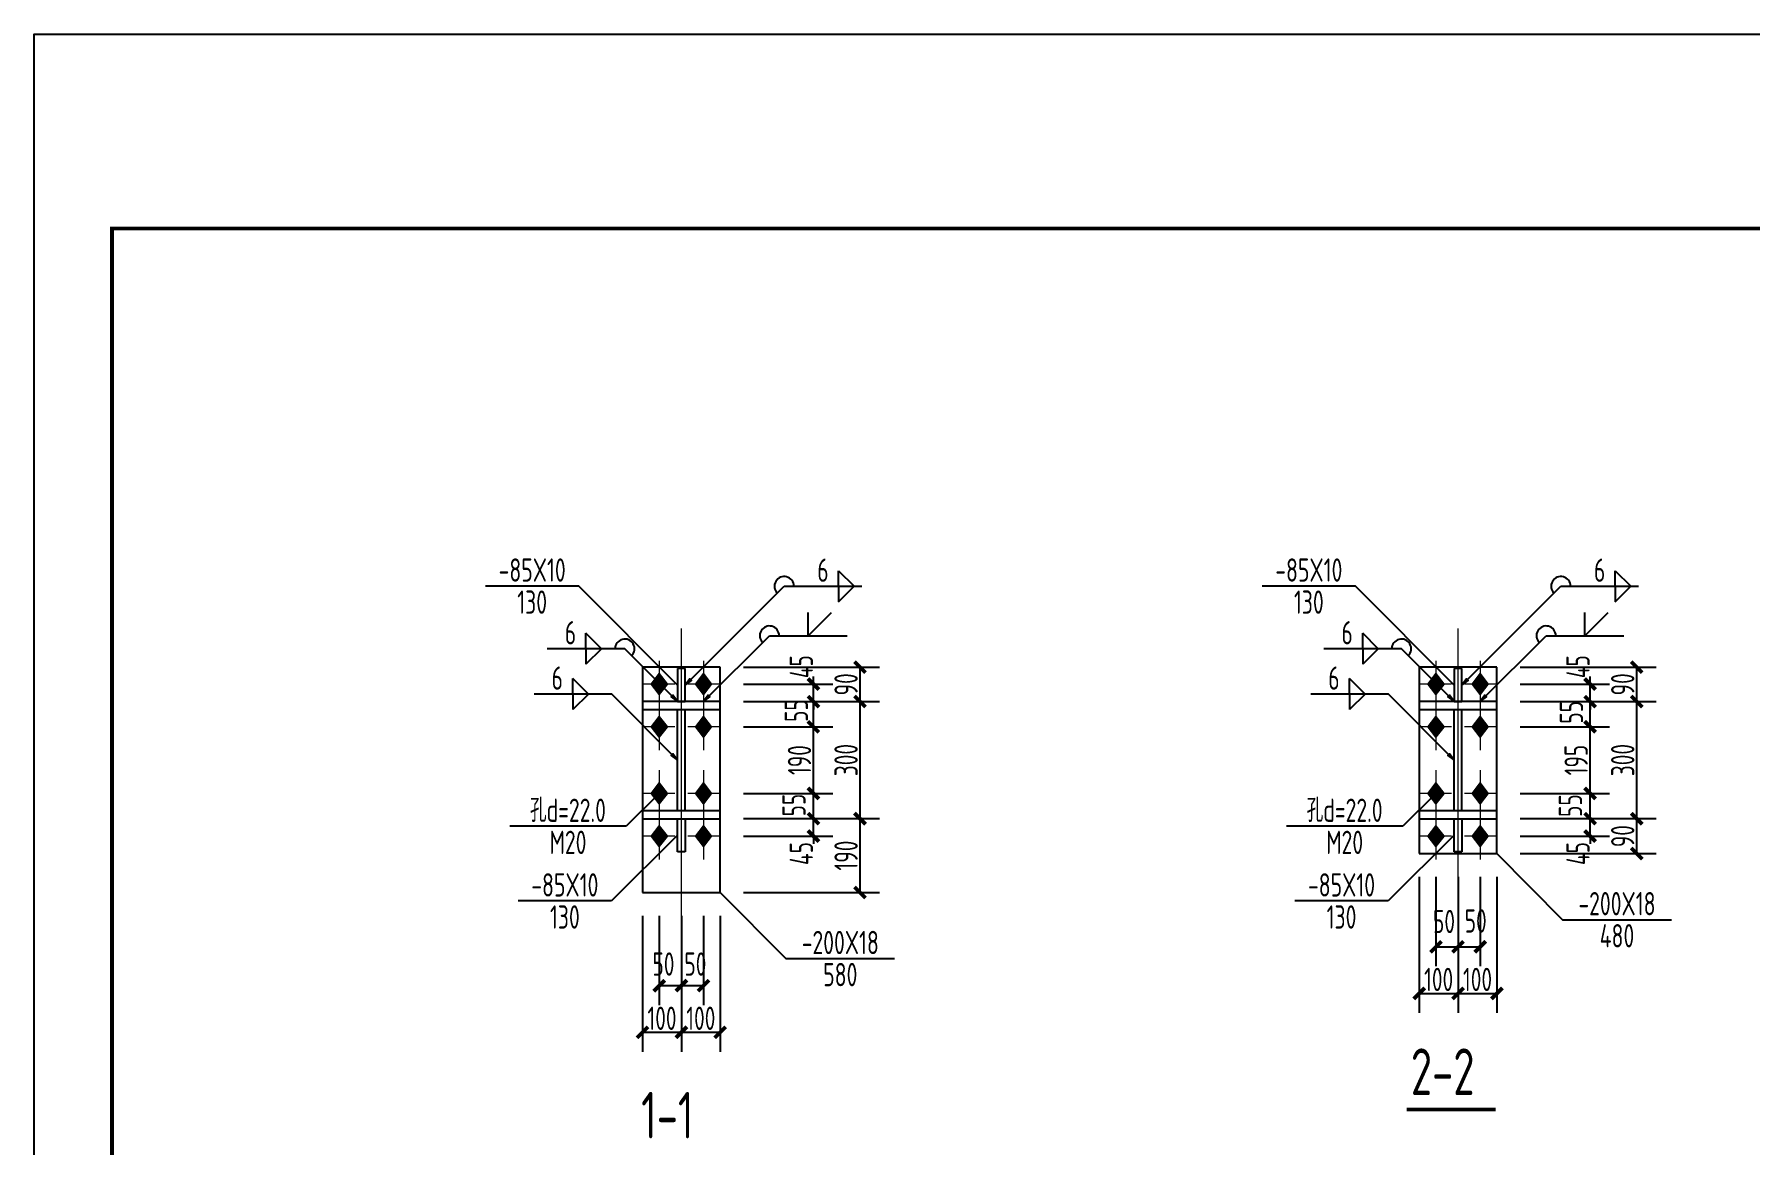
# Model space of a CAD drawing. Extents: x -321761 to 1215725, y 241863 to 438812.
# Drawn here: x 1173725 to 1195812, y 286968 to 301263 of the extents above; entities that cross this region are included whole.
import ezdxf
from ezdxf.enums import TextEntityAlignment as Align

# ---------------------------------------------------------------- set-up
doc = ezdxf.new("R2010")
doc.units = 0
doc.header["$LTSCALE"] = 1000
doc.linetypes.add('线型6', pattern=[8.75, 5, -1.25, 1.25, -1.25])
doc.layers.get('0').update_dxf_attribs({"linetype": 'CONTINUOUS'})
doc.layers.get('Defpoints').update_dxf_attribs({"linetype": 'CONTINUOUS'})
for name, color, linetype in [('10', 7, 'CONTINUOUS'), ('20', 2, 'CONTINUOUS'), ('BORDER', 7, 'CONTINUOUS'), ('尺寸标注', 253, 'CONTINUOUS'), ('焊缝标注', 253, 'CONTINUOUS'), ('螺栓孔标注', 253, 'CONTINUOUS'), ('钢板标注', 253, 'CONTINUOUS')]:
    doc.layers.add(name, color=color, linetype=linetype)
doc.styles.add('PkpmHz', font='Pkpmeng', dxfattribs={"width": 0.7, "bigfont": 'hztxt'})
doc.styles.add('TESSDREN', font='tssdeng.shx', dxfattribs={"width": 0.7, "height": 300, "bigfont": 'tssdchn.shx'})
doc.dimstyles.new('Pkpm_1.00', dxfattribs={"dimtxt": 250, "dimasz": 100, "dimexe": 250, "dimexo": 0.0625, "dimgap": 30, "dimtad": 1, "dimdec": 0, "dimrnd": 5, "dimzin": 0, "dimdsep": 46, "dimtxsty": 'PkpmHz', "dimblk1": 'ARCHTICK', "dimblk2": 'ARCHTICK', "dimsah": 1, "dimcen": 0.09, "dimadec": 0, "dimazin": 0, "dimtfac": 1, "dimtdec": 0, "dimtmove": 2, "dimatfit": 1, "dimfxl": 1, "dimtolj": 1, "dimtzin": 0, "dimarcsym": 0})

# ---------------------------------------------------------------- blocks, each defined once
blk = doc.blocks.new('_ArchTick')
at = {"color": 0, "linetype": 'ByBlock', "const_width": 0.5}
blk.add_lwpolyline([(-0.71, -0.71), (0.71, 0.71)], dxfattribs=at)
blk = doc.blocks.new('*D747')
at = {"layer": 'Defpoints', "color": 0, "linetype": 'Continuous'}
for p in [(1182557, 292897), (1183757, 292897), (1182557, 292672)]:
    blk.add_point(p, dxfattribs=at)
at = {"layer": '尺寸标注', "color": 0, "linetype": 'Continuous', "lineweight": -2}
for p, q in [((1182857, 292897), (1184007, 292897)), ((1183757, 292897), (1183757, 292997)), ((1183757, 292672), (1183757, 292897)), ((1182857, 292672), (1184007, 292672)), ((1183757, 292672), (1183757, 292572))]:
    blk.add_line(p, q, dxfattribs=at)
at = {"layer": '尺寸标注', "color": 0, "linetype": 'Continuous', "lineweight": -2, "xscale": 100, "yscale": 100, "zscale": 100}
for p, rotation in [((1183757, 292897), 270), ((1183757, 292672), 90)]:
    blk.add_blockref('_ArchTick', p, dxfattribs=dict(at, rotation=rotation))
at = {"layer": '尺寸标注', "color": 0, "linetype": 'Continuous', "insert": (1183601, 293121), "char_height": 300, "attachment_point": 5, "rotation": 90, "style": 'PkpmHz'}
blk.add_mtext('\\A1;45', dxfattribs=at)
blk = doc.blocks.new('*D748')
at = {"layer": 'Defpoints', "color": 0, "linetype": 'Continuous'}
for p in [(1182557, 292672), (1183757, 292672), (1182557, 292347)]:
    blk.add_point(p, dxfattribs=at)
at = {"layer": '尺寸标注', "color": 0, "linetype": 'Continuous', "lineweight": -2}
for p, q in [((1182857, 292672), (1184007, 292672)), ((1183757, 292347), (1183757, 292672)), ((1182857, 292347), (1184007, 292347))]:
    blk.add_line(p, q, dxfattribs=at)
at = {"layer": '尺寸标注', "color": 0, "linetype": 'Continuous', "lineweight": -2, "xscale": 100, "yscale": 100, "zscale": 100}
for p, rotation in [((1183757, 292672), 90), ((1183757, 292347), 270)]:
    blk.add_blockref('_ArchTick', p, dxfattribs=dict(at, rotation=rotation))
at = {"layer": '尺寸标注', "color": 0, "linetype": 'Continuous', "insert": (1183537, 292556), "char_height": 300, "attachment_point": 5, "rotation": 90, "style": 'PkpmHz'}
blk.add_mtext('\\A1;55', dxfattribs=at)
blk = doc.blocks.new('*D749')
at = {"layer": 'Defpoints', "color": 0, "linetype": 'Continuous'}
for p in [(1182557, 291165), (1183757, 291165), (1182557, 290940)]:
    blk.add_point(p, dxfattribs=at)
at = {"layer": '尺寸标注', "color": 0, "linetype": 'Continuous', "lineweight": -2}
for p, q in [((1182857, 291165), (1184007, 291165)), ((1183757, 291165), (1183757, 291265)), ((1183757, 290940), (1183757, 291165)), ((1182857, 290940), (1184007, 290940)), ((1183757, 290940), (1183757, 290840))]:
    blk.add_line(p, q, dxfattribs=at)
at = {"layer": '尺寸标注', "color": 0, "linetype": 'Continuous', "lineweight": -2, "xscale": 100, "yscale": 100, "zscale": 100}
for p, rotation in [((1183757, 291165), 270), ((1183757, 290940), 90)]:
    blk.add_blockref('_ArchTick', p, dxfattribs=dict(at, rotation=rotation))
at = {"layer": '尺寸标注', "color": 0, "linetype": 'Continuous', "insert": (1183601, 290716), "char_height": 300, "attachment_point": 5, "rotation": 90, "style": 'PkpmHz'}
blk.add_mtext('\\A1;45', dxfattribs=at)
blk = doc.blocks.new('*D750')
at = {"layer": 'Defpoints', "color": 0, "linetype": 'Continuous'}
for p in [(1182557, 291490), (1183757, 291490), (1182557, 291165)]:
    blk.add_point(p, dxfattribs=at)
at = {"layer": '尺寸标注', "color": 0, "linetype": 'Continuous', "lineweight": -2}
for p, q in [((1182857, 291490), (1184007, 291490)), ((1183757, 291165), (1183757, 291490)), ((1182857, 291165), (1184007, 291165))]:
    blk.add_line(p, q, dxfattribs=at)
at = {"layer": '尺寸标注', "color": 0, "linetype": 'Continuous', "lineweight": -2, "xscale": 100, "yscale": 100, "zscale": 100}
for p, rotation in [((1183757, 291490), 90), ((1183757, 291165), 270)]:
    blk.add_blockref('_ArchTick', p, dxfattribs=dict(at, rotation=rotation))
at = {"layer": '尺寸标注', "color": 0, "linetype": 'Continuous', "insert": (1183506, 291340), "char_height": 300, "attachment_point": 5, "rotation": 90, "style": 'PkpmHz'}
blk.add_mtext('\\A1;55', dxfattribs=at)
blk = doc.blocks.new('*D751')
at = {"layer": 'Defpoints', "color": 0, "linetype": 'Continuous'}
for p in [(1182557, 292347), (1183757, 292347), (1182557, 291490)]:
    blk.add_point(p, dxfattribs=at)
at = {"layer": '尺寸标注', "color": 0, "linetype": 'Continuous', "lineweight": -2}
for p, q in [((1182857, 292347), (1184007, 292347)), ((1183757, 291490), (1183757, 292347)), ((1182857, 291490), (1184007, 291490))]:
    blk.add_line(p, q, dxfattribs=at)
at = {"layer": '尺寸标注', "color": 0, "linetype": 'Continuous', "lineweight": -2, "xscale": 100, "yscale": 100, "zscale": 100}
for p, rotation in [((1183757, 292347), 90), ((1183757, 291490), 270)]:
    blk.add_blockref('_ArchTick', p, dxfattribs=dict(at, rotation=rotation))
at = {"layer": '尺寸标注', "color": 0, "linetype": 'Continuous', "insert": (1183577, 291919), "char_height": 300, "attachment_point": 5, "rotation": 90, "style": 'PkpmHz'}
blk.add_mtext('\\A1;190', dxfattribs=at)
blk = doc.blocks.new('*D752')
at = {"layer": 'Defpoints', "color": 0, "linetype": 'Continuous'}
for p in [(1181772, 290215), (1182057, 290215), (1182057, 289015)]:
    blk.add_point(p, dxfattribs=at)
at = {"layer": '尺寸标注', "color": 0, "linetype": 'Continuous', "lineweight": -2}
for p, q in [((1181772, 289915), (1181772, 288765)), ((1182057, 289915), (1182057, 288765)), ((1181772, 289015), (1182057, 289015))]:
    blk.add_line(p, q, dxfattribs=at)
at = {"layer": '尺寸标注', "color": 0, "linetype": 'Continuous', "lineweight": -2, "xscale": 100, "yscale": 100, "zscale": 100, "rotation": 180}
blk.add_blockref('_ArchTick', (1181772, 289015), dxfattribs=at)
at = {"layer": '尺寸标注', "color": 0, "linetype": 'Continuous', "lineweight": -2, "xscale": 100, "yscale": 100, "zscale": 100}
blk.add_blockref('_ArchTick', (1182057, 289015), dxfattribs=at)
at = {"layer": '尺寸标注', "color": 0, "linetype": 'Continuous', "insert": (1181826, 289293), "char_height": 300, "attachment_point": 5, "style": 'PkpmHz'}
blk.add_mtext('\\A1;50', dxfattribs=at)
blk = doc.blocks.new('*D753')
at = {"layer": 'Defpoints', "color": 0, "linetype": 'Continuous'}
for p in [(1182057, 290215), (1182342, 290215), (1182342, 289015)]:
    blk.add_point(p, dxfattribs=at)
at = {"layer": '尺寸标注', "color": 0, "linetype": 'Continuous', "lineweight": -2}
for p, q in [((1182057, 289915), (1182057, 288765)), ((1182342, 289915), (1182342, 288765)), ((1182057, 289015), (1182342, 289015))]:
    blk.add_line(p, q, dxfattribs=at)
at = {"layer": '尺寸标注', "color": 0, "linetype": 'Continuous', "lineweight": -2, "xscale": 100, "yscale": 100, "zscale": 100, "rotation": 180}
blk.add_blockref('_ArchTick', (1182057, 289015), dxfattribs=at)
at = {"layer": '尺寸标注', "color": 0, "linetype": 'Continuous', "lineweight": -2, "xscale": 100, "yscale": 100, "zscale": 100}
blk.add_blockref('_ArchTick', (1182342, 289015), dxfattribs=at)
at = {"layer": '尺寸标注', "color": 0, "linetype": 'Continuous', "insert": (1182237, 289293), "char_height": 300, "attachment_point": 5, "style": 'PkpmHz'}
blk.add_mtext('\\A1;50', dxfattribs=at)
blk = doc.blocks.new('*D754')
at = {"layer": 'Defpoints', "color": 0, "linetype": 'Continuous'}
for p in [(1181557, 290215), (1182057, 290215), (1182057, 288415)]:
    blk.add_point(p, dxfattribs=at)
at = {"layer": '尺寸标注', "color": 0, "linetype": 'Continuous', "lineweight": -2}
for p, q in [((1181557, 289915), (1181557, 288165)), ((1182057, 289915), (1182057, 288165)), ((1181557, 288415), (1182057, 288415))]:
    blk.add_line(p, q, dxfattribs=at)
at = {"layer": '尺寸标注', "color": 0, "linetype": 'Continuous', "lineweight": -2, "xscale": 100, "yscale": 100, "zscale": 100, "rotation": 180}
blk.add_blockref('_ArchTick', (1181557, 288415), dxfattribs=at)
at = {"layer": '尺寸标注', "color": 0, "linetype": 'Continuous', "lineweight": -2, "xscale": 100, "yscale": 100, "zscale": 100}
blk.add_blockref('_ArchTick', (1182057, 288415), dxfattribs=at)
at = {"layer": '尺寸标注', "color": 0, "linetype": 'Continuous', "insert": (1181807, 288595), "char_height": 300, "attachment_point": 5, "style": 'PkpmHz'}
blk.add_mtext('\\A1;100', dxfattribs=at)
blk = doc.blocks.new('*D755')
at = {"layer": 'Defpoints', "color": 0, "linetype": 'Continuous'}
for p in [(1182057, 290215), (1182557, 290215), (1182557, 288415)]:
    blk.add_point(p, dxfattribs=at)
at = {"layer": '尺寸标注', "color": 0, "linetype": 'Continuous', "lineweight": -2}
for p, q in [((1182057, 289915), (1182057, 288165)), ((1182557, 289915), (1182557, 288165)), ((1182057, 288415), (1182557, 288415))]:
    blk.add_line(p, q, dxfattribs=at)
at = {"layer": '尺寸标注', "color": 0, "linetype": 'Continuous', "lineweight": -2, "xscale": 100, "yscale": 100, "zscale": 100, "rotation": 180}
blk.add_blockref('_ArchTick', (1182057, 288415), dxfattribs=at)
at = {"layer": '尺寸标注', "color": 0, "linetype": 'Continuous', "lineweight": -2, "xscale": 100, "yscale": 100, "zscale": 100}
blk.add_blockref('_ArchTick', (1182557, 288415), dxfattribs=at)
at = {"layer": '尺寸标注', "color": 0, "linetype": 'Continuous', "insert": (1182307, 288595), "char_height": 300, "attachment_point": 5, "style": 'PkpmHz'}
blk.add_mtext('\\A1;100', dxfattribs=at)
blk = doc.blocks.new('*D756')
at = {"layer": 'Defpoints', "color": 0, "linetype": 'Continuous'}
for p in [(1182557, 291165), (1184357, 291165), (1182557, 290215)]:
    blk.add_point(p, dxfattribs=at)
at = {"layer": '尺寸标注', "color": 0, "linetype": 'Continuous', "lineweight": -2}
for p, q in [((1182857, 291165), (1184607, 291165)), ((1184357, 290215), (1184357, 291165)), ((1182857, 290215), (1184607, 290215))]:
    blk.add_line(p, q, dxfattribs=at)
at = {"layer": '尺寸标注', "color": 0, "linetype": 'Continuous', "lineweight": -2, "xscale": 100, "yscale": 100, "zscale": 100}
for p, rotation in [((1184357, 291165), 90), ((1184357, 290215), 270)]:
    blk.add_blockref('_ArchTick', p, dxfattribs=dict(at, rotation=rotation))
at = {"layer": '尺寸标注', "color": 0, "linetype": 'Continuous', "insert": (1184177, 290690), "char_height": 300, "attachment_point": 5, "rotation": 90, "style": 'PkpmHz'}
blk.add_mtext('\\A1;190', dxfattribs=at)
blk = doc.blocks.new('*D757')
at = {"layer": 'Defpoints', "color": 0, "linetype": 'Continuous'}
for p in [(1182557, 292672), (1184357, 292672), (1182557, 291165)]:
    blk.add_point(p, dxfattribs=at)
at = {"layer": '尺寸标注', "color": 0, "linetype": 'Continuous', "lineweight": -2}
for p, q in [((1182857, 292672), (1184607, 292672)), ((1184357, 291165), (1184357, 292672)), ((1182857, 291165), (1184607, 291165))]:
    blk.add_line(p, q, dxfattribs=at)
at = {"layer": '尺寸标注', "color": 0, "linetype": 'Continuous', "lineweight": -2, "xscale": 100, "yscale": 100, "zscale": 100}
for p, rotation in [((1184357, 292672), 90), ((1184357, 291165), 270)]:
    blk.add_blockref('_ArchTick', p, dxfattribs=dict(at, rotation=rotation))
at = {"layer": '尺寸标注', "color": 0, "linetype": 'Continuous', "insert": (1184177, 291919), "char_height": 300, "attachment_point": 5, "rotation": 90, "style": 'PkpmHz'}
blk.add_mtext('\\A1;300', dxfattribs=at)
blk = doc.blocks.new('*D758')
at = {"layer": 'Defpoints', "color": 0, "linetype": 'Continuous'}
for p in [(1182557, 293115), (1184357, 293115), (1182557, 292672)]:
    blk.add_point(p, dxfattribs=at)
at = {"layer": '尺寸标注', "color": 0, "linetype": 'Continuous', "lineweight": -2}
for p, q in [((1182857, 293115), (1184607, 293115)), ((1184357, 292672), (1184357, 293115)), ((1182857, 292672), (1184607, 292672))]:
    blk.add_line(p, q, dxfattribs=at)
at = {"layer": '尺寸标注', "color": 0, "linetype": 'Continuous', "lineweight": -2, "xscale": 100, "yscale": 100, "zscale": 100}
for p, rotation in [((1184357, 293115), 90), ((1184357, 292672), 270)]:
    blk.add_blockref('_ArchTick', p, dxfattribs=dict(at, rotation=rotation))
at = {"layer": '尺寸标注', "color": 0, "linetype": 'Continuous', "insert": (1184177, 292894), "char_height": 300, "attachment_point": 5, "rotation": 90, "style": 'PkpmHz'}
blk.add_mtext('\\A1;90', dxfattribs=at)
blk = doc.blocks.new('*D759')
at = {"layer": 'Defpoints', "color": 0, "linetype": 'Continuous'}
for p in [(1192557, 292897), (1193757, 292897), (1192557, 292672)]:
    blk.add_point(p, dxfattribs=at)
at = {"layer": '尺寸标注', "color": 0, "linetype": 'Continuous', "lineweight": -2}
for p, q in [((1192857, 292897), (1194007, 292897)), ((1193757, 292897), (1193757, 292997)), ((1193757, 292672), (1193757, 292897)), ((1192857, 292672), (1194007, 292672)), ((1193757, 292672), (1193757, 292572))]:
    blk.add_line(p, q, dxfattribs=at)
at = {"layer": '尺寸标注', "color": 0, "linetype": 'Continuous', "lineweight": -2, "xscale": 100, "yscale": 100, "zscale": 100}
for p, rotation in [((1193757, 292897), 270), ((1193757, 292672), 90)]:
    blk.add_blockref('_ArchTick', p, dxfattribs=dict(at, rotation=rotation))
at = {"layer": '尺寸标注', "color": 0, "linetype": 'Continuous', "insert": (1193601, 293121), "char_height": 300, "attachment_point": 5, "rotation": 90, "style": 'PkpmHz'}
blk.add_mtext('\\A1;45', dxfattribs=at)
blk = doc.blocks.new('*D760')
at = {"layer": 'Defpoints', "color": 0, "linetype": 'Continuous'}
for p in [(1192557, 292672), (1193757, 292672), (1192557, 292347)]:
    blk.add_point(p, dxfattribs=at)
at = {"layer": '尺寸标注', "color": 0, "linetype": 'Continuous', "lineweight": -2}
for p, q in [((1192857, 292672), (1194007, 292672)), ((1193757, 292347), (1193757, 292672)), ((1192857, 292347), (1194007, 292347))]:
    blk.add_line(p, q, dxfattribs=at)
at = {"layer": '尺寸标注', "color": 0, "linetype": 'Continuous', "lineweight": -2, "xscale": 100, "yscale": 100, "zscale": 100}
for p, rotation in [((1193757, 292672), 90), ((1193757, 292347), 270)]:
    blk.add_blockref('_ArchTick', p, dxfattribs=dict(at, rotation=rotation))
at = {"layer": '尺寸标注', "color": 0, "linetype": 'Continuous', "insert": (1193516, 292534), "char_height": 300, "attachment_point": 5, "rotation": 90, "style": 'PkpmHz'}
blk.add_mtext('\\A1;55', dxfattribs=at)
blk = doc.blocks.new('*D761')
at = {"layer": 'Defpoints', "color": 0, "linetype": 'Continuous'}
for p in [(1192557, 291165), (1193757, 291165), (1192557, 290940)]:
    blk.add_point(p, dxfattribs=at)
at = {"layer": '尺寸标注', "color": 0, "linetype": 'Continuous', "lineweight": -2}
for p, q in [((1192857, 291165), (1194007, 291165)), ((1193757, 291165), (1193757, 291265)), ((1193757, 290940), (1193757, 291165)), ((1192857, 290940), (1194007, 290940)), ((1193757, 290940), (1193757, 290840))]:
    blk.add_line(p, q, dxfattribs=at)
at = {"layer": '尺寸标注', "color": 0, "linetype": 'Continuous', "lineweight": -2, "xscale": 100, "yscale": 100, "zscale": 100}
for p, rotation in [((1193757, 291165), 270), ((1193757, 290940), 90)]:
    blk.add_blockref('_ArchTick', p, dxfattribs=dict(at, rotation=rotation))
at = {"layer": '尺寸标注', "color": 0, "linetype": 'Continuous', "insert": (1193601, 290716), "char_height": 300, "attachment_point": 5, "rotation": 90, "style": 'PkpmHz'}
blk.add_mtext('\\A1;45', dxfattribs=at)
blk = doc.blocks.new('*D762')
at = {"layer": 'Defpoints', "color": 0, "linetype": 'Continuous'}
for p in [(1192557, 291490), (1193757, 291490), (1192557, 291165)]:
    blk.add_point(p, dxfattribs=at)
at = {"layer": '尺寸标注', "color": 0, "linetype": 'Continuous', "lineweight": -2}
for p, q in [((1192857, 291490), (1194007, 291490)), ((1193757, 291165), (1193757, 291490)), ((1192857, 291165), (1194007, 291165))]:
    blk.add_line(p, q, dxfattribs=at)
at = {"layer": '尺寸标注', "color": 0, "linetype": 'Continuous', "lineweight": -2, "xscale": 100, "yscale": 100, "zscale": 100}
for p, rotation in [((1193757, 291490), 90), ((1193757, 291165), 270)]:
    blk.add_blockref('_ArchTick', p, dxfattribs=dict(at, rotation=rotation))
at = {"layer": '尺寸标注', "color": 0, "linetype": 'Continuous', "insert": (1193504, 291333), "char_height": 300, "attachment_point": 5, "rotation": 90, "style": 'PkpmHz'}
blk.add_mtext('\\A1;55', dxfattribs=at)
blk = doc.blocks.new('*D763')
at = {"layer": 'Defpoints', "color": 0, "linetype": 'Continuous'}
for p in [(1192557, 292347), (1193757, 292347), (1192557, 291490)]:
    blk.add_point(p, dxfattribs=at)
at = {"layer": '尺寸标注', "color": 0, "linetype": 'Continuous', "lineweight": -2}
for p, q in [((1192857, 292347), (1194007, 292347)), ((1193757, 291490), (1193757, 292347)), ((1192857, 291490), (1194007, 291490))]:
    blk.add_line(p, q, dxfattribs=at)
at = {"layer": '尺寸标注', "color": 0, "linetype": 'Continuous', "lineweight": -2, "xscale": 100, "yscale": 100, "zscale": 100}
for p, rotation in [((1193757, 292347), 90), ((1193757, 291490), 270)]:
    blk.add_blockref('_ArchTick', p, dxfattribs=dict(at, rotation=rotation))
at = {"layer": '尺寸标注', "color": 0, "linetype": 'Continuous', "insert": (1193577, 291919), "char_height": 300, "attachment_point": 5, "rotation": 90, "style": 'PkpmHz'}
blk.add_mtext('\\A1;195', dxfattribs=at)
blk = doc.blocks.new('*D764')
at = {"layer": 'Defpoints', "color": 0, "linetype": 'Continuous'}
for p in [(1191772, 290715), (1192057, 290715), (1192057, 289515)]:
    blk.add_point(p, dxfattribs=at)
at = {"layer": '尺寸标注', "color": 0, "linetype": 'Continuous', "lineweight": -2}
for p, q in [((1191772, 290415), (1191772, 289265)), ((1192057, 290415), (1192057, 289265)), ((1191772, 289515), (1192057, 289515))]:
    blk.add_line(p, q, dxfattribs=at)
at = {"layer": '尺寸标注', "color": 0, "linetype": 'Continuous', "lineweight": -2, "xscale": 100, "yscale": 100, "zscale": 100, "rotation": 180}
blk.add_blockref('_ArchTick', (1191772, 289515), dxfattribs=at)
at = {"layer": '尺寸标注', "color": 0, "linetype": 'Continuous', "lineweight": -2, "xscale": 100, "yscale": 100, "zscale": 100}
blk.add_blockref('_ArchTick', (1192057, 289515), dxfattribs=at)
at = {"layer": '尺寸标注', "color": 0, "linetype": 'Continuous', "insert": (1191876, 289841), "char_height": 300, "attachment_point": 5, "style": 'PkpmHz'}
blk.add_mtext('\\A1;50', dxfattribs=at)
blk = doc.blocks.new('*D765')
at = {"layer": 'Defpoints', "color": 0, "linetype": 'Continuous'}
for p in [(1192057, 290715), (1192342, 290715), (1192342, 289515)]:
    blk.add_point(p, dxfattribs=at)
at = {"layer": '尺寸标注', "color": 0, "linetype": 'Continuous', "lineweight": -2}
for p, q in [((1192057, 290415), (1192057, 289265)), ((1192342, 290415), (1192342, 289265)), ((1192057, 289515), (1192342, 289515))]:
    blk.add_line(p, q, dxfattribs=at)
at = {"layer": '尺寸标注', "color": 0, "linetype": 'Continuous', "lineweight": -2, "xscale": 100, "yscale": 100, "zscale": 100, "rotation": 180}
blk.add_blockref('_ArchTick', (1192057, 289515), dxfattribs=at)
at = {"layer": '尺寸标注', "color": 0, "linetype": 'Continuous', "lineweight": -2, "xscale": 100, "yscale": 100, "zscale": 100}
blk.add_blockref('_ArchTick', (1192342, 289515), dxfattribs=at)
at = {"layer": '尺寸标注', "color": 0, "linetype": 'Continuous', "insert": (1192284, 289848), "char_height": 300, "attachment_point": 5, "style": 'PkpmHz'}
blk.add_mtext('\\A1;50', dxfattribs=at)
blk = doc.blocks.new('*D766')
at = {"layer": 'Defpoints', "color": 0, "linetype": 'Continuous'}
for p in [(1191557, 290715), (1192057, 290715), (1192057, 288915)]:
    blk.add_point(p, dxfattribs=at)
at = {"layer": '尺寸标注', "color": 0, "linetype": 'Continuous', "lineweight": -2}
for p, q in [((1191557, 290415), (1191557, 288665)), ((1192057, 290415), (1192057, 288665)), ((1191557, 288915), (1192057, 288915))]:
    blk.add_line(p, q, dxfattribs=at)
at = {"layer": '尺寸标注', "color": 0, "linetype": 'Continuous', "lineweight": -2, "xscale": 100, "yscale": 100, "zscale": 100, "rotation": 180}
blk.add_blockref('_ArchTick', (1191557, 288915), dxfattribs=at)
at = {"layer": '尺寸标注', "color": 0, "linetype": 'Continuous', "lineweight": -2, "xscale": 100, "yscale": 100, "zscale": 100}
blk.add_blockref('_ArchTick', (1192057, 288915), dxfattribs=at)
at = {"layer": '尺寸标注', "color": 0, "linetype": 'Continuous', "insert": (1191807, 289095), "char_height": 300, "attachment_point": 5, "style": 'PkpmHz'}
blk.add_mtext('\\A1;100', dxfattribs=at)
blk = doc.blocks.new('*D767')
at = {"layer": 'Defpoints', "color": 0, "linetype": 'Continuous'}
for p in [(1192057, 290715), (1192557, 290715), (1192557, 288915)]:
    blk.add_point(p, dxfattribs=at)
at = {"layer": '尺寸标注', "color": 0, "linetype": 'Continuous', "lineweight": -2}
for p, q in [((1192057, 290415), (1192057, 288665)), ((1192557, 290415), (1192557, 288665)), ((1192057, 288915), (1192557, 288915))]:
    blk.add_line(p, q, dxfattribs=at)
at = {"layer": '尺寸标注', "color": 0, "linetype": 'Continuous', "lineweight": -2, "xscale": 100, "yscale": 100, "zscale": 100, "rotation": 180}
blk.add_blockref('_ArchTick', (1192057, 288915), dxfattribs=at)
at = {"layer": '尺寸标注', "color": 0, "linetype": 'Continuous', "lineweight": -2, "xscale": 100, "yscale": 100, "zscale": 100}
blk.add_blockref('_ArchTick', (1192557, 288915), dxfattribs=at)
at = {"layer": '尺寸标注', "color": 0, "linetype": 'Continuous', "insert": (1192307, 289095), "char_height": 300, "attachment_point": 5, "style": 'PkpmHz'}
blk.add_mtext('\\A1;100', dxfattribs=at)
blk = doc.blocks.new('*D768')
at = {"layer": 'Defpoints', "color": 0, "linetype": 'Continuous'}
for p in [(1192557, 291165), (1194357, 291165), (1192557, 290715)]:
    blk.add_point(p, dxfattribs=at)
at = {"layer": '尺寸标注', "color": 0, "linetype": 'Continuous', "lineweight": -2}
for p, q in [((1192857, 291165), (1194607, 291165)), ((1194357, 290715), (1194357, 291165)), ((1192857, 290715), (1194607, 290715))]:
    blk.add_line(p, q, dxfattribs=at)
at = {"layer": '尺寸标注', "color": 0, "linetype": 'Continuous', "lineweight": -2, "xscale": 100, "yscale": 100, "zscale": 100}
for p, rotation in [((1194357, 291165), 90), ((1194357, 290715), 270)]:
    blk.add_blockref('_ArchTick', p, dxfattribs=dict(at, rotation=rotation))
at = {"layer": '尺寸标注', "color": 0, "linetype": 'Continuous', "insert": (1194177, 290940), "char_height": 300, "attachment_point": 5, "rotation": 90, "style": 'PkpmHz'}
blk.add_mtext('\\A1;90', dxfattribs=at)
blk = doc.blocks.new('*D769')
at = {"layer": 'Defpoints', "color": 0, "linetype": 'Continuous'}
for p in [(1192557, 292672), (1194357, 292672), (1192557, 291165)]:
    blk.add_point(p, dxfattribs=at)
at = {"layer": '尺寸标注', "color": 0, "linetype": 'Continuous', "lineweight": -2}
for p, q in [((1192857, 292672), (1194607, 292672)), ((1194357, 291165), (1194357, 292672)), ((1192857, 291165), (1194607, 291165))]:
    blk.add_line(p, q, dxfattribs=at)
at = {"layer": '尺寸标注', "color": 0, "linetype": 'Continuous', "lineweight": -2, "xscale": 100, "yscale": 100, "zscale": 100}
for p, rotation in [((1194357, 292672), 90), ((1194357, 291165), 270)]:
    blk.add_blockref('_ArchTick', p, dxfattribs=dict(at, rotation=rotation))
at = {"layer": '尺寸标注', "color": 0, "linetype": 'Continuous', "insert": (1194177, 291919), "char_height": 300, "attachment_point": 5, "rotation": 90, "style": 'PkpmHz'}
blk.add_mtext('\\A1;300', dxfattribs=at)
blk = doc.blocks.new('*D770')
at = {"layer": 'Defpoints', "color": 0, "linetype": 'Continuous'}
for p in [(1192557, 293115), (1194357, 293115), (1192557, 292672)]:
    blk.add_point(p, dxfattribs=at)
at = {"layer": '尺寸标注', "color": 0, "linetype": 'Continuous', "lineweight": -2}
for p, q in [((1192857, 293115), (1194607, 293115)), ((1194357, 292672), (1194357, 293115)), ((1192857, 292672), (1194607, 292672))]:
    blk.add_line(p, q, dxfattribs=at)
at = {"layer": '尺寸标注', "color": 0, "linetype": 'Continuous', "lineweight": -2, "xscale": 100, "yscale": 100, "zscale": 100}
for p, rotation in [((1194357, 293115), 90), ((1194357, 292672), 270)]:
    blk.add_blockref('_ArchTick', p, dxfattribs=dict(at, rotation=rotation))
at = {"layer": '尺寸标注', "color": 0, "linetype": 'Continuous', "insert": (1194177, 292894), "char_height": 300, "attachment_point": 5, "rotation": 90, "style": 'PkpmHz'}
blk.add_mtext('\\A1;90', dxfattribs=at)

msp = doc.modelspace()

# ---------------------------------------------------------------- hatches: boundary and pattern name
at = {"layer": '10'}
for points in [[(1181771.7, 293027.4), (1181671.7, 292897.4), (1181771.7, 292767.4), (1181871.7, 292897.4)], [(1182341.7, 293027.4), (1182241.7, 292897.4), (1182341.7, 292767.4), (1182441.7, 292897.4)], [(1191771.7, 293027.4), (1191671.7, 292897.4), (1191771.7, 292767.4), (1191871.7, 292897.4)], [(1192341.7, 293027.4), (1192241.7, 292897.4), (1192341.7, 292767.4), (1192441.7, 292897.4)], [(1181771.7, 292477.4), (1181671.7, 292347.4), (1181771.7, 292217.4), (1181871.7, 292347.4)], [(1182341.7, 292477.4), (1182241.7, 292347.4), (1182341.7, 292217.4), (1182441.7, 292347.4)], [(1191771.7, 292477.4), (1191671.7, 292347.4), (1191771.7, 292217.4), (1191871.7, 292347.4)], [(1192341.7, 292477.4), (1192241.7, 292347.4), (1192341.7, 292217.4), (1192441.7, 292347.4)], [(1181771.7, 291619.9), (1181671.7, 291489.9), (1181771.7, 291359.9), (1181871.7, 291489.9)], [(1182341.7, 291619.9), (1182241.7, 291489.9), (1182341.7, 291359.9), (1182441.7, 291489.9)], [(1191771.7, 291619.9), (1191671.7, 291489.9), (1191771.7, 291359.9), (1191871.7, 291489.9)], [(1192341.7, 291619.9), (1192241.7, 291489.9), (1192341.7, 291359.9), (1192441.7, 291489.9)], [(1181771.7, 291069.9), (1181671.7, 290939.9), (1181771.7, 290809.9), (1181871.7, 290939.9)], [(1182341.7, 291069.9), (1182241.7, 290939.9), (1182341.7, 290809.9), (1182441.7, 290939.9)], [(1191771.7, 291069.9), (1191671.7, 290939.9), (1191771.7, 290809.9), (1191871.7, 290939.9)], [(1192341.7, 291069.9), (1192241.7, 290939.9), (1192341.7, 290809.9), (1192441.7, 290939.9)]]:
    msp.add_hatch(color=1, dxfattribs=at).paths.add_polyline_path(points)
at = {"layer": '焊缝标注'}
for points in [[(1182106.7, 292884.9), (1182188.1, 292945), (1182166.9, 292966.2)], [(1192106.7, 292884.9), (1192188.1, 292945), (1192166.9, 292966.2)], [(1182006.7, 292672.4), (1181946.7, 292753.8), (1181925.5, 292732.6)], [(1182341.7, 292672.4), (1182423.1, 292732.5), (1182401.9, 292753.7)], [(1192006.7, 292672.4), (1191946.7, 292753.8), (1191925.5, 292732.6)], [(1192341.7, 292672.4), (1192423.1, 292732.5), (1192401.9, 292753.7)], [(1182006.7, 291918.7), (1181946.7, 292000.1), (1181925.5, 291978.9)], [(1192006.7, 291918.7), (1191946.7, 292000.1), (1191925.5, 291978.9)]]:
    msp.add_hatch(color=256, dxfattribs=at).paths.add_polyline_path(points)

# ---------------------------------------------------------------- linework, layer by layer
at = {"layer": '10', "linetype": '线型6', "lineweight": 18, "ltscale": 100}
for p, q in [((1182056.7, 289714.9), (1182056.7, 293614.9)), ((1192056.7, 290214.9), (1192056.7, 293614.9))]:
    msp.add_line(p, q, dxfattribs=at)
at = {"layer": '10', "color": 9, "lineweight": 18, "ltscale": 100}
for p, q in [((1181771.7, 293197.4), (1181771.7, 292597.4)), ((1182341.7, 293197.4), (1182341.7, 292597.4)), ((1191771.7, 293197.4), (1191771.7, 292597.4)), ((1192341.7, 293197.4), (1192341.7, 292597.4)), ((1181971.7, 292897.4), (1181571.7, 292897.4)), ((1182541.7, 292897.4), (1182141.7, 292897.4)), ((1191971.7, 292897.4), (1191571.7, 292897.4)), ((1192541.7, 292897.4), (1192141.7, 292897.4)), ((1181771.7, 292647.4), (1181771.7, 292047.4)), ((1182341.7, 292647.4), (1182341.7, 292047.4)), ((1191771.7, 292647.4), (1191771.7, 292047.4)), ((1192341.7, 292647.4), (1192341.7, 292047.4)), ((1181971.7, 292347.4), (1181571.7, 292347.4)), ((1182541.7, 292347.4), (1182141.7, 292347.4)), ((1191971.7, 292347.4), (1191571.7, 292347.4)), ((1192541.7, 292347.4), (1192141.7, 292347.4)), ((1181771.7, 291789.9), (1181771.7, 291189.9)), ((1182341.7, 291789.9), (1182341.7, 291189.9)), ((1191771.7, 291789.9), (1191771.7, 291189.9)), ((1192341.7, 291789.9), (1192341.7, 291189.9)), ((1181971.7, 291489.9), (1181571.7, 291489.9)), ((1182541.7, 291489.9), (1182141.7, 291489.9)), ((1191971.7, 291489.9), (1191571.7, 291489.9)), ((1192541.7, 291489.9), (1192141.7, 291489.9)), ((1181771.7, 291239.9), (1181771.7, 290639.9)), ((1182341.7, 291239.9), (1182341.7, 290639.9)), ((1191771.7, 291239.9), (1191771.7, 290639.9)), ((1192341.7, 291239.9), (1192341.7, 290639.9)), ((1181971.7, 290939.9), (1181571.7, 290939.9)), ((1182541.7, 290939.9), (1182141.7, 290939.9)), ((1191971.7, 290939.9), (1191571.7, 290939.9)), ((1192541.7, 290939.9), (1192141.7, 290939.9))]:
    msp.add_line(p, q, dxfattribs=at)
at = {"layer": '10', "color": 3, "ltscale": 100}
for p, q in [((1182556.7, 292672.4), (1181556.7, 292672.4)), ((1181556.7, 292672.4), (1181556.7, 292572.4)), ((1182556.7, 292572.4), (1182556.7, 292672.4)), ((1192556.7, 292672.4), (1191556.7, 292672.4)), ((1191556.7, 292672.4), (1191556.7, 292572.4)), ((1192556.7, 292572.4), (1192556.7, 292672.4)), ((1181556.7, 292572.4), (1182556.7, 292572.4)), ((1182006.7, 291264.9), (1182006.7, 292572.4)), ((1182106.7, 291264.9), (1182106.7, 292572.4)), ((1191556.7, 292572.4), (1192556.7, 292572.4)), ((1192006.7, 291264.9), (1192006.7, 292572.4)), ((1192106.7, 291264.9), (1192106.7, 292572.4)), ((1182556.7, 291264.9), (1181556.7, 291264.9)), ((1181556.7, 291264.9), (1181556.7, 291164.9)), ((1181556.7, 291164.9), (1182556.7, 291164.9)), ((1182556.7, 291164.9), (1182556.7, 291264.9)), ((1192556.7, 291264.9), (1191556.7, 291264.9)), ((1191556.7, 291264.9), (1191556.7, 291164.9)), ((1191556.7, 291164.9), (1192556.7, 291164.9)), ((1192556.7, 291164.9), (1192556.7, 291264.9))]:
    msp.add_line(p, q, dxfattribs=at)
at = {"layer": '10', "color": 1, "linetype": 'Continuous'}
for points in [[(1181771.7, 293027.4), (1181671.7, 292897.4), (1181771.7, 292767.4), (1181871.7, 292897.4)], [(1182341.7, 293027.4), (1182241.7, 292897.4), (1182341.7, 292767.4), (1182441.7, 292897.4)], [(1191771.7, 293027.4), (1191671.7, 292897.4), (1191771.7, 292767.4), (1191871.7, 292897.4)], [(1192341.7, 293027.4), (1192241.7, 292897.4), (1192341.7, 292767.4), (1192441.7, 292897.4)], [(1181771.7, 292477.4), (1181671.7, 292347.4), (1181771.7, 292217.4), (1181871.7, 292347.4)], [(1182341.7, 292477.4), (1182241.7, 292347.4), (1182341.7, 292217.4), (1182441.7, 292347.4)], [(1191771.7, 292477.4), (1191671.7, 292347.4), (1191771.7, 292217.4), (1191871.7, 292347.4)], [(1192341.7, 292477.4), (1192241.7, 292347.4), (1192341.7, 292217.4), (1192441.7, 292347.4)], [(1181771.7, 291619.9), (1181671.7, 291489.9), (1181771.7, 291359.9), (1181871.7, 291489.9)], [(1182341.7, 291619.9), (1182241.7, 291489.9), (1182341.7, 291359.9), (1182441.7, 291489.9)], [(1191771.7, 291619.9), (1191671.7, 291489.9), (1191771.7, 291359.9), (1191871.7, 291489.9)], [(1192341.7, 291619.9), (1192241.7, 291489.9), (1192341.7, 291359.9), (1192441.7, 291489.9)], [(1181771.7, 291069.9), (1181671.7, 290939.9), (1181771.7, 290809.9), (1181871.7, 290939.9)], [(1182341.7, 291069.9), (1182241.7, 290939.9), (1182341.7, 290809.9), (1182441.7, 290939.9)], [(1191771.7, 291069.9), (1191671.7, 290939.9), (1191771.7, 290809.9), (1191871.7, 290939.9)], [(1192341.7, 291069.9), (1192241.7, 290939.9), (1192341.7, 290809.9), (1192441.7, 290939.9)]]:
    msp.add_lwpolyline(points, close=True, dxfattribs=at)
at = {"layer": '10', "const_width": 45}
msp.add_lwpolyline([(1191395.7, 287421.5), (1192543.2, 287421.5)], dxfattribs=at)
at = {"layer": '20', "ltscale": 100}
for p, q in [((1182556.7, 293114.9), (1181556.7, 293114.9)), ((1181556.7, 293114.9), (1181556.7, 290214.9)), ((1182106.7, 293097.4), (1182006.7, 293097.4)), ((1182006.7, 293097.4), (1182006.7, 292672.4)), ((1182106.7, 292672.4), (1182106.7, 293097.4)), ((1182556.7, 290214.9), (1182556.7, 293114.9)), ((1192556.7, 293114.9), (1191556.7, 293114.9)), ((1191556.7, 293114.9), (1191556.7, 290714.9)), ((1192106.7, 293097.4), (1192006.7, 293097.4)), ((1192006.7, 293097.4), (1192006.7, 292672.4)), ((1192106.7, 292672.4), (1192106.7, 293097.4)), ((1192556.7, 290714.9), (1192556.7, 293114.9)), ((1182006.7, 292672.4), (1182106.7, 292672.4)), ((1192006.7, 292672.4), (1192106.7, 292672.4)), ((1182006.7, 291164.9), (1182106.7, 291164.9)), ((1182006.7, 290739.9), (1182006.7, 291164.9)), ((1182106.7, 291164.9), (1182106.7, 290739.9)), ((1192006.7, 291164.9), (1192106.7, 291164.9)), ((1192006.7, 290739.9), (1192006.7, 291164.9)), ((1192106.7, 291164.9), (1192106.7, 290739.9)), ((1182106.7, 290739.9), (1182006.7, 290739.9)), ((1191556.7, 290714.9), (1192556.7, 290714.9)), ((1192106.7, 290739.9), (1192006.7, 290739.9)), ((1181556.7, 290214.9), (1182556.7, 290214.9))]:
    msp.add_line(p, q, dxfattribs=at)
at = {"layer": 'BORDER'}
msp.add_lwpolyline([(1173725.4, 241862.6), (1173725.4, 301262.6), (1215725.4, 301262.6), (1215725.4, 241862.6)], close=True, dxfattribs=at)
at = {"layer": 'BORDER', "const_width": 50}
msp.add_lwpolyline([(1174725.4, 242862.6), (1174725.4, 298762.6), (1214725.4, 298762.6), (1214725.4, 242862.6)], close=True, dxfattribs=at)
at = {"layer": '焊缝标注', "ltscale": 100}
for p, q in [((1184080, 294357.2), (1184280, 294157.2)), ((1184080, 294157.2), (1184080, 294357.2)), ((1194080, 294357.2), (1194280, 294157.2)), ((1194080, 294157.2), (1194080, 294357.2)), ((1182106.7, 292884.9), (1183380, 294157.2)), ((1183380, 294157.2), (1184380, 294157.2)), ((1184080, 293957.2), (1184280, 294157.2)), ((1184080, 294157.2), (1184080, 293957.2)), ((1192106.7, 292884.9), (1193380, 294157.2)), ((1193380, 294157.2), (1194380, 294157.2)), ((1194080, 293957.2), (1194280, 294157.2)), ((1194080, 294157.2), (1194080, 293957.2)), ((1183690.6, 293520.6), (1183690.6, 293820.6)), ((1183690.6, 293520.6), (1183990.6, 293820.6)), ((1193690.6, 293520.6), (1193690.6, 293820.6)), ((1193690.6, 293520.6), (1193990.6, 293820.6)), ((1181028.7, 293352), (1180828.7, 293552)), ((1180828.7, 293352), (1180828.7, 293552)), ((1191028.7, 293352), (1190828.7, 293552)), ((1190828.7, 293352), (1190828.7, 293552)), ((1181328.7, 293352), (1180328.7, 293352)), ((1181028.7, 293352), (1180828.7, 293152)), ((1180828.7, 293352), (1180828.7, 293152)), ((1182006.7, 292672.4), (1181328.7, 293352)), ((1182341.7, 292672.4), (1183190.6, 293520.6)), ((1183190.6, 293520.6), (1184190.6, 293520.6)), ((1191328.7, 293352), (1190328.7, 293352)), ((1191028.7, 293352), (1190828.7, 293152)), ((1190828.7, 293352), (1190828.7, 293152)), ((1192006.7, 292672.4), (1191328.7, 293352)), ((1192341.7, 292672.4), (1193190.6, 293520.6)), ((1193190.6, 293520.6), (1194190.6, 293520.6)), ((1180859.2, 292768.2), (1180659.2, 292968.2)), ((1180659.2, 292768.2), (1180659.2, 292968.2)), ((1190859.2, 292768.2), (1190659.2, 292968.2)), ((1190659.2, 292768.2), (1190659.2, 292968.2)), ((1181159.2, 292768.2), (1180159.2, 292768.2)), ((1180859.2, 292768.2), (1180659.2, 292568.2)), ((1180659.2, 292768.2), (1180659.2, 292568.2)), ((1182006.7, 291918.7), (1181159.2, 292768.2)), ((1191159.2, 292768.2), (1190159.2, 292768.2)), ((1190859.2, 292768.2), (1190659.2, 292568.2)), ((1190659.2, 292768.2), (1190659.2, 292568.2)), ((1192006.7, 291918.7), (1191159.2, 292768.2))]:
    msp.add_line(p, q, dxfattribs=at)
at = {"layer": '焊缝标注', "linetype": 'Continuous'}
for points in [[(1182106.7, 292884.9), (1182188.1, 292945), (1182166.9, 292966.2)], [(1192106.7, 292884.9), (1192188.1, 292945), (1192166.9, 292966.2)], [(1182006.7, 292672.4), (1181946.7, 292753.8), (1181925.5, 292732.6)], [(1182341.7, 292672.4), (1182423.1, 292732.5), (1182401.9, 292753.7)], [(1192006.7, 292672.4), (1191946.7, 292753.8), (1191925.5, 292732.6)], [(1192341.7, 292672.4), (1192423.1, 292732.5), (1192401.9, 292753.7)], [(1182006.7, 291918.7), (1181946.7, 292000.1), (1181925.5, 291978.9)], [(1192006.7, 291918.7), (1191946.7, 292000.1), (1191925.5, 291978.9)]]:
    msp.add_lwpolyline(points, close=True, dxfattribs=at)
at = {"layer": '焊缝标注', "ltscale": 100}
for centre, start, end in [((1183380, 294157.2), 0, 224.97719), ((1193380, 294157.2), 0, 224.97719), ((1183190.6, 293520.6), 0, 224.97719), ((1193190.6, 293520.6), 0, 224.97719), ((1181328.7, 293352), 314.93158, 180), ((1191328.7, 293352), 314.93158, 180)]:
    msp.add_arc(centre, 125, start, end, dxfattribs=at)
at = {"layer": '螺栓孔标注', "ltscale": 100}
for p, q in [((1181771.7, 291489.9), (1181346.6, 291066.5)), ((1191771.7, 291489.9), (1191346.6, 291066.5)), ((1181346.6, 291066.5), (1179846.6, 291066.5)), ((1191346.6, 291066.5), (1189846.6, 291066.5))]:
    msp.add_line(p, q, dxfattribs=at)
at = {"layer": '螺栓孔标注', "ltscale": 100, "const_width": 10}
for points in [[(1181776.7, 291489.9, 1), (1181766.7, 291489.9, 1)], [(1191776.7, 291489.9, 1), (1191766.7, 291489.9, 1)]]:
    msp.add_lwpolyline(points, format="xyb", close=True, dxfattribs=at)
at = {"layer": '钢板标注', "ltscale": 100}
for p, q in [((1180735.5, 294159.2), (1179535.5, 294159.2)), ((1182006.7, 292884.9), (1180735.5, 294159.2)), ((1190735.5, 294159.2), (1189535.5, 294159.2)), ((1192006.7, 292884.9), (1190735.5, 294159.2)), ((1182006.7, 290952.4), (1181156.5, 290105.6)), ((1192006.7, 290952.4), (1191156.5, 290105.6)), ((1192556.7, 290714.9), (1193402.9, 289864)), ((1182556.7, 290214.9), (1183402.9, 289364)), ((1181156.5, 290105.6), (1179956.5, 290105.6)), ((1191156.5, 290105.6), (1189956.5, 290105.6)), ((1193402.9, 289864), (1194802.9, 289864)), ((1183402.9, 289364), (1184802.9, 289364))]:
    msp.add_line(p, q, dxfattribs=at)
at = {"layer": '钢板标注', "ltscale": 100, "const_width": 10}
for points in [[(1182011.7, 292884.9, 1), (1182001.7, 292884.9, 1)], [(1192011.7, 292884.9, 1), (1192001.7, 292884.9, 1)], [(1182011.7, 290952.4, 1), (1182001.7, 290952.4, 1)], [(1192011.7, 290952.4, 1), (1192001.7, 290952.4, 1)], [(1192561.7, 290714.9, 1), (1192551.7, 290714.9, 1)], [(1182561.7, 290214.9, 1), (1182551.7, 290214.9, 1)]]:
    msp.add_lwpolyline(points, format="xyb", close=True, dxfattribs=at)

# ---------------------------------------------------------------- texts
at = {"layer": '10', "style": 'TESSDREN', "width": 0.7}
for s, p in [('2-2', (1191448.8, 287607)), ('1-1', (1181539.5, 287048.3))]:
    msp.add_text(s, height=600, dxfattribs=at).set_placement(p)
at = {"layer": '焊缝标注', "style": 'TESSDREN', "width": 0.7}
for p in [(1183880, 294213.8), (1193880, 294213.8), (1180628.7, 293408.7), (1190628.7, 293408.7), (1180459.2, 292824.8), (1190459.2, 292824.8)]:
    msp.add_text('6', height=300, dxfattribs=at).set_placement(p, align=Align.CENTER)
at = {"layer": '螺栓孔标注', "style": 'PkpmHz', "width": 0.71}
for p in [(1180596.6, 291123.1), (1190596.6, 291123.1)]:
    msp.add_text('孔d=22.0', height=300, dxfattribs=at).set_placement(p, align=Align.CENTER)
for p in [(1180596.6, 291009.9), (1190596.6, 291009.9)]:
    msp.add_text('M20', height=300, dxfattribs=at).set_placement(p, align=Align.TOP_CENTER)
at = {"layer": '钢板标注', "style": 'PkpmHz', "width": 0.71}
for s, p in [('-85X10', (1180135.5, 294215.8)), ('-85X10', (1190135.5, 294215.8)), ('-85X10', (1180556.5, 290162.2)), ('-85X10', (1190556.5, 290162.2)), ('-200X18', (1194102.9, 289920.6)), ('-200X18', (1184102.9, 289420.6))]:
    msp.add_text(s, height=300, dxfattribs=at).set_placement(p, align=Align.CENTER)
for s, p in [('130', (1180135.5, 294102.6)), ('130', (1190135.5, 294102.6)), ('130', (1180556.5, 290049)), ('130', (1190556.5, 290049)), ('480', (1194102.9, 289807.4)), ('580', (1184102.9, 289307.4))]:
    msp.add_text(s, height=300, dxfattribs=at).set_placement(p, align=Align.TOP_CENTER)

# ---------------------------------------------------------------- dimensions: what is measured, and where the dimension line sits
at = {"layer": '尺寸标注', "linetype": 'Continuous'}
for base, p1, p2, text, picture, middle in [((1183756.7, 292897.4), (1182556.7, 292672.4), (1182556.7, 292897.4), '45', '*D747', (1183601.5, 293121)), ((1193756.7, 292897.4), (1192556.7, 292672.4), (1192556.7, 292897.4), '45', '*D759', (1193601.5, 293121)), ((1183756.7, 292672.4), (1182556.7, 292347.4), (1182556.7, 292672.4), '55', '*D748', (1183537.5, 292555.8)), ((1193756.7, 292672.4), (1192556.7, 292347.4), (1192556.7, 292672.4), '55', '*D760', (1193516.3, 292533.9)), ((1183756.7, 291489.9), (1182556.7, 291164.9), (1182556.7, 291489.9), '55', '*D750', (1183506.1, 291339.7)), ((1193756.7, 291489.9), (1192556.7, 291164.9), (1192556.7, 291489.9), '55', '*D762', (1193503.7, 291333.3)), ((1183756.7, 291164.9), (1182556.7, 290939.9), (1182556.7, 291164.9), '45', '*D749', (1183601.5, 290716.3)), ((1193756.7, 291164.9), (1192556.7, 290939.9), (1192556.7, 291164.9), '45', '*D761', (1193601.5, 290716.3))]:
    dim = msp.add_linear_dim(base=base, p1=p1, p2=p2, angle=90, text=text, dimstyle='Pkpm_1.00', override={"dimtxt": 300, "dimexo": 300}, dxfattribs=at)
    dim.commit()
    dim.dimension.update_dxf_attribs({"geometry": picture, "text_midpoint": middle, "dimtype": 160})
for base, p1, p2, text, override, picture, middle in [((1184356.7, 293114.9), (1182556.7, 292672.4), (1182556.7, 293114.9), '90', {"dimtxt": 300, "dimexo": 300}, '*D758', (1184176.7, 292893.7)), ((1194356.7, 293114.9), (1192556.7, 292672.4), (1192556.7, 293114.9), '90', {"dimtxt": 300, "dimexo": 300}, '*D770', (1194176.7, 292893.7)), ((1184356.7, 292672.4), (1182556.7, 291164.9), (1182556.7, 292672.4), '300', {"dimtxt": 300, "dimexo": 300, "dimtih": 0, "dimtoh": 0}, '*D757', (1184176.7, 291918.7)), ((1194356.7, 292672.4), (1192556.7, 291164.9), (1192556.7, 292672.4), '300', {"dimtxt": 300, "dimexo": 300}, '*D769', (1194176.7, 291918.7)), ((1183756.7, 292347.4), (1182556.7, 291489.9), (1182556.7, 292347.4), '190', {"dimtxt": 300, "dimexo": 300}, '*D751', (1183576.7, 291918.7)), ((1193756.7, 292347.4), (1192556.7, 291489.9), (1192556.7, 292347.4), '195', {"dimtxt": 300, "dimexo": 300}, '*D763', (1193576.7, 291918.7)), ((1184356.7, 291164.9), (1182556.7, 290214.9), (1182556.7, 291164.9), '190', {"dimtxt": 300, "dimexo": 300}, '*D756', (1184176.7, 290689.9)), ((1194356.7, 291164.9), (1192556.7, 290714.9), (1192556.7, 291164.9), '90', {"dimtxt": 300, "dimexo": 300}, '*D768', (1194176.7, 290939.9))]:
    dim = msp.add_linear_dim(base=base, p1=p1, p2=p2, angle=90, text=text, dimstyle='Pkpm_1.00', override=override, dxfattribs=at)
    dim.commit()
    dim.dimension.update_dxf_attribs({"geometry": picture, "text_midpoint": middle})
for base, p1, p2, picture, middle in [((1192056.7, 288914.9), (1191556.7, 290714.9), (1192056.7, 290714.9), '*D766', (1191806.7, 289094.9)), ((1192556.7, 288914.9), (1192056.7, 290714.9), (1192556.7, 290714.9), '*D767', (1192306.7, 289094.9)), ((1182056.7, 288414.9), (1181556.7, 290214.9), (1182056.7, 290214.9), '*D754', (1181806.7, 288594.9)), ((1182556.7, 288414.9), (1182056.7, 290214.9), (1182556.7, 290214.9), '*D755', (1182306.7, 288594.9))]:
    dim = msp.add_linear_dim(base=base, p1=p1, p2=p2, text='100', dimstyle='Pkpm_1.00', override={"dimtxt": 300, "dimexo": 300}, dxfattribs=at)
    dim.commit()
    dim.dimension.update_dxf_attribs({"geometry": picture, "text_midpoint": middle})
for base, p1, p2, picture, middle in [((1192056.7, 289514.9), (1191771.7, 290714.9), (1192056.7, 290714.9), '*D764', (1191875.8, 289841.2)), ((1192341.7, 289514.9), (1192056.7, 290714.9), (1192341.7, 290714.9), '*D765', (1192284.1, 289847.9)), ((1182056.7, 289014.9), (1181771.7, 290214.9), (1182056.7, 290214.9), '*D752', (1181826, 289292.9)), ((1182341.7, 289014.9), (1182056.7, 290214.9), (1182341.7, 290214.9), '*D753', (1182236.9, 289293.4))]:
    dim = msp.add_linear_dim(base=base, p1=p1, p2=p2, text='50', dimstyle='Pkpm_1.00', override={"dimtxt": 300, "dimexo": 300}, dxfattribs=at)
    dim.commit()
    dim.dimension.update_dxf_attribs({"geometry": picture, "text_midpoint": middle, "dimtype": 160})

doc.saveas('drawing.dxf')
